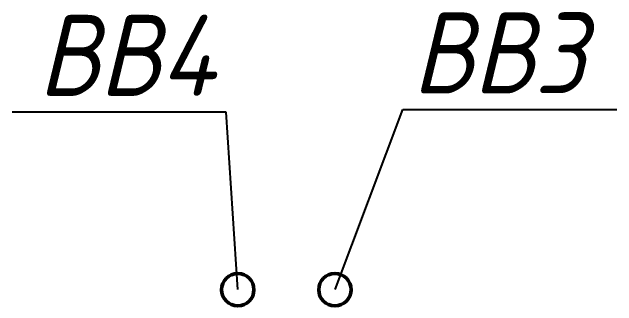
# Model space of a CAD drawing. Header units: millimetres. Extents: x 238368 to 12576735, y -3287118 to 3545602.
# Drawn here: x 350968 to 352836, y 822080 to 822986 of the extents above; entities that cross this region are included whole.
import ezdxf
from ezdxf import colors
from ezdxf.entities.mleader import LeaderData, LeaderLine
from ezdxf.math import Vec2, Vec3

# ---------------------------------------------------------------- set-up
doc = ezdxf.new("R2010")
doc.units = ezdxf.units.MM
doc.layers.add('ВК_Текст', color=61, linetype='Continuous', lineweight=25)
doc.layers.add('К1', color=24, linetype='Continuous', lineweight=50)
doc.styles.add('ISOCPEUR', font='isocpeui.ttf')

msp = doc.modelspace()

# ---------------------------------------------------------------- linework, layer by layer
at = {"layer": 'К1', "color": 202}
for centre in [(351665.1, 822129.6, 0), (351965.1, 822129.6, 0)]:
    msp.add_circle(centre, 50, dxfattribs=at)

# ---------------------------------------------------------------- next in the draw order: leaders
at = {"layer": 'ВК_Текст', "color": 0, "linetype": 'ByBlock', "lineweight": 9, "ltscale": 25}
ml = msp.add_multileader_mtext('Standard', dxfattribs=at)
ml.set_content('{\\W0.9;\\C0;ВВ3}', color=2, style='ISOCPEUR')
ml.set_leader_properties(color=7)
ml.build(insert=Vec2(0, 0))
ml.multileader.update_dxf_attribs({"text_left_attachment_type": 6, "text_right_attachment_type": 6, "dogleg_length": 50, "arrow_head_size": 1})
ctx = ml.context
ctx.base_point, ctx.char_height, ctx.arrow_head_size, ctx.landing_gap_size, ctx.plane_origin = Vec3(352225.3, 822685.3, 0), 250, 1, 10, Vec3(368907.2, 825203.8, 0)
ctx.left_attachment, ctx.right_attachment, ctx.text_align_type = 6, 6, 1
notes = []
notes.append((ctx, [(1, (1, 1, 0), (352175.3, 822685.3, 0), (1, 0), 50, [(0, [(351965.1, 822129.6, 0)], 0, [])])]))
ctx.mtext.insert, ctx.mtext.width, ctx.mtext.alignment, ctx.mtext.flow_direction = Vec3(352471.6, 822985.3, 0), 594.927, 2, 5
ctx.mtext.has_bg_fill, ctx.mtext.bg_color, ctx.mtext.bg_scale_factor, ctx.mtext.bg_transparency, ctx.mtext.use_window_bg_color = 1, -1073741824, 1, 0, 1
ml = msp.add_multileader_mtext('Standard', dxfattribs=at)
ml.set_content('{\\W0.9;\\C0;ВВ4}', color=2, style='ISOCPEUR')
ml.set_leader_properties(color=7)
ml.build(insert=Vec2(0, 0))
ml.multileader.update_dxf_attribs({"text_left_attachment_type": 6, "text_right_attachment_type": 6, "dogleg_length": 50, "arrow_head_size": 1})
ctx = ml.context
ctx.base_point, ctx.char_height, ctx.arrow_head_size, ctx.landing_gap_size, ctx.plane_origin = Vec3(351022.6, 822677.7, 0), 250, 1, 10, Vec3(368637.7, 824823.7, 0)
ctx.left_attachment, ctx.right_attachment, ctx.text_align_type = 6, 6, 1
notes.append((ctx, [(0, (1, 1, 0), (351628.8, 822677.7, 0), (-1, 0), 50, [(0, [(351665.1, 822129.6, 0)], 0, [])])]))
ctx.mtext.insert, ctx.mtext.width, ctx.mtext.alignment, ctx.mtext.flow_direction = Vec3(351321.3, 822977.7, 0), 594.927, 2, 5
ctx.mtext.has_bg_fill, ctx.mtext.bg_color, ctx.mtext.bg_scale_factor, ctx.mtext.bg_transparency, ctx.mtext.use_window_bg_color = 1, -1073741824, 1, 0, 1
for ctx, leaders in notes:
    for number, flags, end, landing, length, lines in leaders:
        leader = LeaderData()
        leader.index, (leader.has_last_leader_line, leader.has_dogleg_vector, leader.attachment_direction) = number, flags
        leader.last_leader_point, leader.dogleg_vector, leader.dogleg_length = Vec3(end), Vec3(landing), length
        for number, points, colour, breaks in lines:
            line = LeaderLine()
            line.index, line.vertices, line.color, line.breaks = number, Vec3.list(points), colors.encode_raw_color(colour), breaks
            leader.lines.append(line)
        ctx.leaders.append(leader)

doc.saveas('drawing.dxf')
